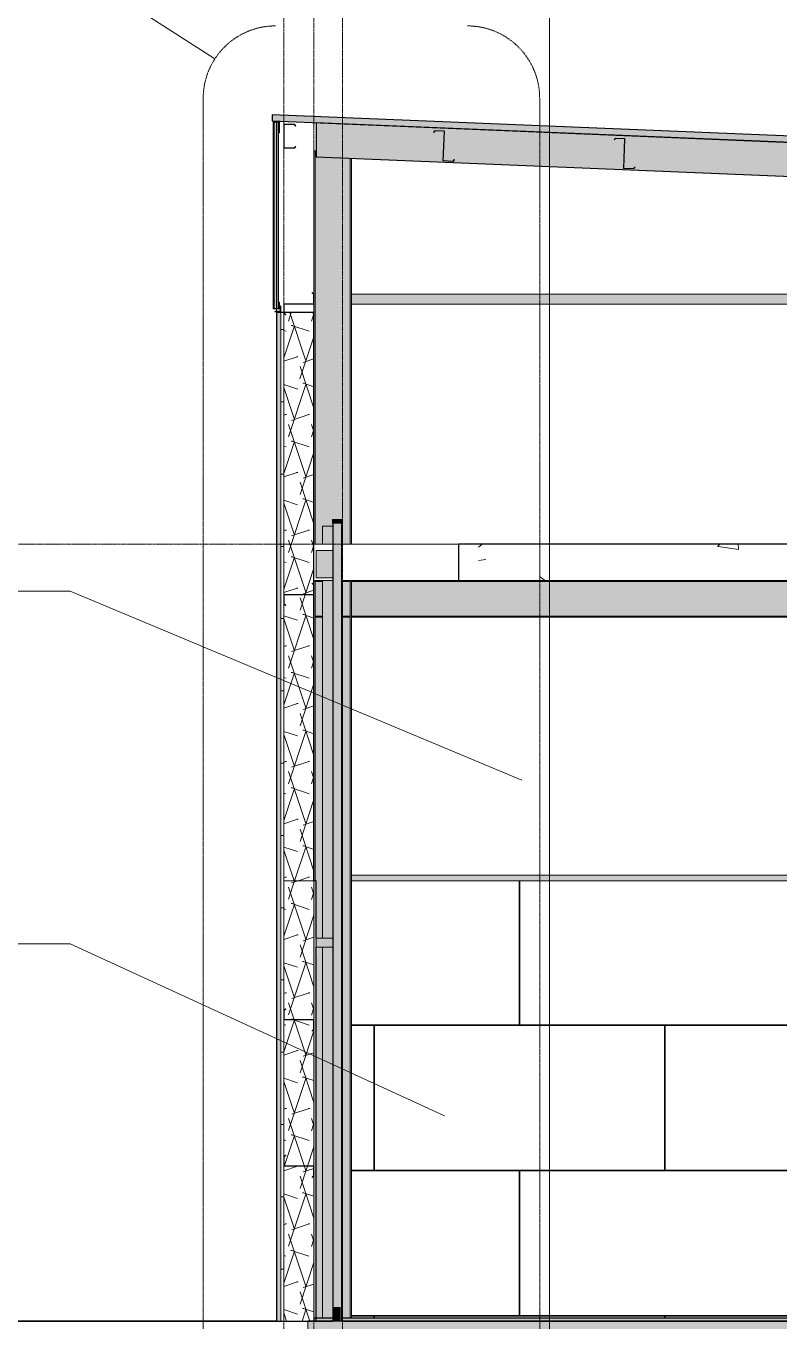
# Model space of a CAD drawing. Header units: inches. Extents: x -23445 to -32, y -314 to 853.
# Drawn here: x -12553.7 to -12303.6, y 0 to 430.1 of the extents above; entities that cross this region are included whole.
import ezdxf

# ---------------------------------------------------------------- set-up
doc = ezdxf.new("R2010")
doc.units = ezdxf.units.IN
doc.header["$MEASUREMENT"] = 0
doc.linetypes.add('Dash Dot 3_16_', pattern=[0.3125, 0.1875, -0.0625, 0, -0.0625])
doc.linetypes.add('Grid Line 1_2_', pattern=[0.875, 0.5, -0.125, 0.125, -0.125])
for name, color, linetype, lineweight in [('A-ANNO-IDEN', 131, 'Continuous', 9), ('A-ANNO-SYMB', 150, 'Continuous', 9), ('A-CLNG', 13, 'Continuous', 9), ('A-CLNG-PATT', 13, 'Continuous', 9), ('A-FLOR', 192, 'Continuous', 9), ('A-FLOR-LEVL', 51, 'Continuous', 9), ('A-FLOR-MCUT', 51, 'Continuous', 9), ('A-FLOR-PATT', 8, 'Continuous', 25), ('A-GLAZ-CWMG', 51, 'Continuous', 9), ('A-ROOF', 132, 'Continuous', 9), ('A-WALL', 113, 'Continuous', 9), ('A-WALL-PATT', 111, 'Continuous', 25), ('C-TOPO', 7, 'Continuous', 9), ('E-POWR-CNDT', 130, 'Continuous', 9), ('G-ANNO-SYMB', 111, 'Continuous', 9), ('Q-SPCQ', 91, 'Continuous', 9), ('S-BEAM', 12, 'Continuous', 9), ('S-COLS', 52, 'Continuous', 9), ('S-GRID', 1, 'Continuous', 9)]:
    doc.layers.add(name, color=color, linetype=linetype, lineweight=lineweight)
pattern_1 = [(50, (22063.86, 65.275), (55.0854, -4.81984), [5.76, -63.36]), (355, (22063.86, 65.275), (-10.65569, 57.76853), [4.608, -50.688]), (100.451, (22068.45, 64.874), (44.42947, 52.94866), [4.895, -53.848]), (46.184, (22063.86, 80.635), (81.96444, -12.71212), [8.64, -95.04]), (96.636, (22070.69, 79.576), (71.7815, 74.81238), [7.343, -80.772]), (351.184, (22063.86, 80.635), (71.78195, 74.81243), [6.912, -76.032]), (21, (22071.54, 76.795), (45.84207, -30.92146), [5.76, -63.36]), (326, (22071.54, 76.795), (18.68706, 55.69148), [4.608, -50.688]), (71.451, (22075.36, 74.22), (64.52891, 24.77011), [4.895, -53.848]), (37.5, (22063.858, 65.275), (0.933895, 25.566816), [2.534, -47.539, 2.534, -48.922, -50.88]), (37.5, (22063.858, 65.275), (0.933895, 25.566816), [-101.53, 2.534, -48.346]), (7.5, (22063.858, 65.275), (20.20404, 30.291303), [2.534, -26.803, 2.534, -46.387, -19.392]), (7.5, (22063.858, 65.275), (20.20404, 30.291303), [-78.259, 2.534, -16.858]), (327.5, (22046.732, 65.275), (40.997785, -1.732403), [2.534, -16.666, 2.534, -57.37, -79.488]), (327.5, (22046.732, 65.275), (40.997785, -1.732403), [-79.104, 2.534, -76.954]), (317.5, (22039.052, 65.275), (44.788883, 7.68784), [2.534, -22.426, 2.534, -37.248, -56.448]), (317.5, (22039.052, 65.275), (44.788883, 7.68784), [-64.742, 2.534, -53.914])]
pattern_2 = [(45, (22063.858, 65.275), (-19.007, 19.007), []), (45, (22063.858, 94.075), (-19.007, 19.007), [])]
pattern_3 = [(161.57, (22064.818, 66.235), (-7.6802237, -0.0009796), [0, -54.643, 6.067, 0]), (18.43, (22062.898, 66.235), (-7.6802237, 0.0009796), [0, -54.643, 6.067, 0]), (108.43, (22064.818, 66.235), (3.8382953, -19.20136532), [18.211, -42.499]), (71.57, (22062.898, 66.235), (3.8382953, 19.20136532), [18.211, -42.499])]
pattern_4 = [(0, (22063.858, 65.275), (0, 24), []), (90, (22063.858, 65.275), (-24, 1e-15), [])]

# ---------------------------------------------------------------- blocks, each defined once
blk = doc.blocks.new('Struct_Xcel_Sports Complex_rvt-3-Building Section - North_South looking East _ Lounge')
at = {"layer": 'A-FLOR-PATT', "lineweight": 9}
h = blk.add_hatch(dxfattribs=at)
h.set_pattern_fill('FP_37', style=0, pattern_type=2)
h.set_pattern_definition(pattern_1)
h.paths.add_polyline_path([(22790.8, -6), (22790.8, 0), (21132.3, 0), (21132.3, -6), (22724.07, -6)], flags=0)
at = {"layer": 'A-FLOR', "color": 250, "lineweight": 25}
for p, q in [((21140.55, 0), (21132.3, 0)), ((22790.8, 0), (21143.55, 0))]:
    blk.add_line(p, q, dxfattribs=at)
at = {"layer": 'A-FLOR-MCUT', "color": 7}
blk.add_line((21132.3, 0), (21132.3, -6), dxfattribs=at)
blk = doc.blocks.new('Girt_C - 8_D-1405488-Building Section - North_South looking East _ Lounge')
at = {"layer": 'S-BEAM', "lineweight": 15}
for p, q in [((21124.3, 397.3), (21124.3, 389.67)), ((21124.41, 389.67), (21124.41, 397.3)), ((21127.8, 397.49), (21124.49, 397.49)), ((21124.49, 397.38), (21127.75, 397.38)), ((21127.75, 397.38), (21128.2, 396.84)), ((21128.28, 396.91), (21127.8, 397.49)), ((21128.2, 396.84), (21128.28, 396.91)), ((21127.75, 389.6), (21124.49, 389.6)), ((21124.49, 389.49), (21127.8, 389.49)), ((21128.2, 390.13), (21127.75, 389.6)), ((21127.8, 389.49), (21128.29, 390.06)), ((21128.29, 390.06), (21128.2, 390.13))]:
    blk.add_line(p, q, dxfattribs=at)
for centre, radius, start, end in [((21124.49, 397.3), 0.188, 90, 180), ((21124.49, 397.3), 0.0782, 92.1227, 180), ((21124.49, 389.67), 0.188, 180, 270), ((21124.49, 389.67), 0.0782, 180, 266.9576)]:
    blk.add_arc(centre, radius, start, end, dxfattribs=at)
blk = doc.blocks.new('Rectangular Mullion - Profile_Polycarbonate_Upper and left-1149837-Building Section - North_South looking East _ Lounge')
at = {"layer": 'A-GLAZ-CWMG'}
blk.add_hatch(color=256, dxfattribs=at).paths.add_polyline_path([(21122.85, 394.61), (21122.85, 398.24), (21120.72, 398.24), (21120.78, 398.17), (21122.79, 398.17), (21122.79, 394.68)], flags=0)
at = {"layer": 'A-GLAZ-CWMG', "lineweight": 13}
for p, q in [((21122.85, 398.24), (21120.72, 398.24)), ((21120.72, 398.24), (21120.72, 395.4)), ((21120.78, 395.46), (21120.78, 398.17)), ((21120.78, 398.17), (21122.79, 398.17)), ((21122.79, 398.17), (21122.79, 394.68)), ((21122.85, 394.61), (21122.85, 398.24)), ((21120.72, 395.4), (21120.85, 395.4)), ((21120.85, 395.46), (21120.78, 395.46)), ((21120.85, 395.4), (21120.85, 395.46)), ((21122.56, 394.86), (21122.49, 394.86)), ((21122.49, 394.86), (21122.49, 394.61)), ((21122.49, 394.61), (21122.85, 394.61)), ((21122.56, 394.68), (21122.56, 394.86)), ((21122.79, 394.68), (21122.56, 394.68))]:
    blk.add_line(p, q, dxfattribs=at)
blk = doc.blocks.new('Rectangular Mullion - Profile_Polycarbonate_Lower-1149838-Building Section - North_South looking East _ Lounge')
at = {"layer": 'A-GLAZ-CWMG'}
blk.add_hatch(color=256, dxfattribs=at).paths.add_polyline_path([(21122.85, 336.19), (21122.79, 336.25), (21120.78, 336.25), (21120.72, 336.19)], flags=0)
at = {"layer": 'A-GLAZ-CWMG', "lineweight": 13}
for p, q in [((21120.85, 337.64), (21120.72, 337.64)), ((21120.72, 337.64), (21120.72, 336.19)), ((21120.72, 336.19), (21122.85, 336.19)), ((21120.78, 336.25), (21120.78, 337.58)), ((21120.78, 337.58), (21120.85, 337.58)), ((21122.79, 336.25), (21120.78, 336.25)), ((21120.85, 337.58), (21120.85, 337.64)), ((21122.85, 338.43), (21122.49, 338.43)), ((21122.49, 338.43), (21122.49, 338.18)), ((21122.49, 338.18), (21122.56, 338.18)), ((21122.56, 338.18), (21122.56, 338.37)), ((21122.56, 338.37), (21122.79, 338.37)), ((21122.79, 338.37), (21122.79, 336.25)), ((21122.85, 336.19), (21122.85, 338.43))]:
    blk.add_line(p, q, dxfattribs=at)
blk = doc.blocks.new('Rectangular Mullion - Profile_Polycarbonate_right-1189993-Building Section - North_South looking East _ Lounge')
at = {"layer": 'A-GLAZ-CWMG'}
for points in [[(21121.8, 336.25), (21121.8, 398.17), (21120.92, 398.17), (21120.92, 336.25)], [(21120.85, 336.25), (21120.78, 395.46), (21120.72, 395.4), (21120.78, 336.25)], [(21120.85, 336.25), (21120.92, 336.25), (21120.85, 338.19)]]:
    blk.add_hatch(color=256, dxfattribs=at).paths.add_polyline_path(points, flags=0)
for p, q in [((21120.85, 336.25), (21120.85, 398.17)), ((21120.72, 337.64), (21120.72, 395.4))]:
    blk.add_line(p, q, dxfattribs=at)
blk = doc.blocks.new('Girt_Z - 10_D-1351983-Building Section - North_South looking East _ Lounge')
at = {"layer": 'S-BEAM'}
h = blk.add_hatch(dxfattribs=at)
h.set_pattern_fill('FP_35', color=256, style=0, pattern_type=2)
h.set_pattern_definition(pattern_2)
h.paths.add_polyline_path([(21180.48, 385.14), (21180.98, 385.69), (21180.9, 385.77), (21180.43, 385.25), (21177.29, 385.38), (21177.11, 385.28)], flags=0)
h.paths.add_polyline_path([(21177.11, 385.28), (21177.22, 385.46), (21177.62, 395.08), (21177.51, 395.08), (21177.26, 389)], flags=0)
h.paths.add_polyline_path([(21174.08, 394.77), (21174.56, 395.28), (21177.44, 395.16), (21177.44, 395.27), (21174.51, 395.39), (21174, 394.84)], flags=0)
at = {"layer": 'S-BEAM', "lineweight": 15}
for p, q in [((21174.51, 395.39), (21174, 394.84)), ((21174, 394.84), (21174.08, 394.77)), ((21174.08, 394.77), (21174.56, 395.28)), ((21177.44, 395.27), (21174.51, 395.39)), ((21174.56, 395.28), (21177.44, 395.16)), ((21177.51, 395.08), (21177.11, 385.28)), ((21177.22, 385.46), (21177.62, 395.08)), ((21177.11, 385.28), (21180.48, 385.14)), ((21180.43, 385.25), (21177.29, 385.38)), ((21180.9, 385.77), (21180.43, 385.25)), ((21180.48, 385.14), (21180.98, 385.69)), ((21180.98, 385.69), (21180.9, 385.77))]:
    blk.add_line(p, q, dxfattribs=at)
for centre, radius, start, end in [((21177.44, 395.09), 0.187, 357.6141, 87.6141), ((21177.44, 395.09), 0.0782, 357.6141, 85.4913), ((21177.3, 385.46), 0.0782, 177.6141, 264.5717)]:
    blk.add_arc(centre, radius, start, end, dxfattribs=at)
blk = doc.blocks.new('Girt_Z - 10_D-V87-Building Section - North_South looking East _ Lounge')
at = {"layer": 'S-BEAM', "lineweight": 15}
for p, q in [((21234.46, 392.9), (21233.95, 392.34)), ((21233.95, 392.34), (21234.03, 392.27)), ((21234.03, 392.27), (21234.5, 392.79)), ((21237.39, 392.77), (21234.46, 392.9)), ((21234.5, 392.79), (21237.39, 392.67)), ((21237.46, 392.58), (21237.05, 382.78)), ((21237.17, 382.96), (21237.57, 392.58)), ((21240.38, 382.75), (21237.24, 382.88)), ((21240.85, 383.27), (21240.38, 382.75)), ((21240.43, 382.64), (21240.93, 383.19)), ((21240.93, 383.19), (21240.85, 383.27)), ((21237.05, 382.78), (21240.43, 382.64))]:
    blk.add_line(p, q, dxfattribs=at)
for centre, radius, start, end in [((21237.38, 392.59), 0.187, 357.6141, 87.6141), ((21237.38, 392.59), 0.0782, 357.6141, 85.4913), ((21237.25, 382.96), 0.0782, 177.6141, 264.5717)]:
    blk.add_arc(centre, radius, start, end, dxfattribs=at)
blk = doc.blocks.new('W-Wide Flange - W12X26-1401506-Building Section - North_South looking East _ Lounge')
at = {"layer": 'S-BEAM'}
h = blk.add_hatch(color=256, dxfattribs=at)
h.paths.add_polyline_path([(21146.8, 245.62), (21381.05, 245.62), (21381.05, 246), (21146.8, 246)], flags=0)
h.paths.add_polyline_path([(21135.99, 245.62), (21137.17, 245.62), (21137.17, 246), (21134.74, 246), (21134.74, 245.62)], flags=0)
h.paths.add_polyline_path([(21143.79, 245.62), (21146.37, 245.62), (21146.37, 246), (21143.79, 246)], flags=0)
for points in [[(21146.8, 244.94), (21381.05, 244.94), (21381.05, 245.62), (21146.8, 245.59), (21146.8, 245.1)], [(21146.8, 234.84), (21381.05, 234.84), (21381.05, 244.94), (21146.8, 244.94), (21146.8, 242.52)], [(21155.36, 234.16), (21381.05, 234.18), (21381.05, 234.84), (21146.8, 234.83), (21146.8, 234.16)]]:
    blk.add_hatch(color=256, dxfattribs=at).paths.add_polyline_path(points, flags=0)
h = blk.add_hatch(color=256, dxfattribs=at)
h.paths.add_polyline_path([(21381.05, 233.78), (21381.05, 234.16), (21146.8, 234.16), (21146.8, 233.78), (21378.07, 233.78)], flags=0)
h.paths.add_polyline_path([(21135.99, 233.78), (21137.17, 233.78), (21137.17, 234.16), (21134.74, 234.16), (21134.74, 233.78)], flags=0)
h.paths.add_polyline_path([(21143.79, 233.78), (21146.37, 233.78), (21146.37, 234.16), (21143.79, 234.16)], flags=0)
for p, q in [((21134.74, 245.62), (21137.17, 245.62)), ((21143.78, 245.62), (21146.37, 245.62)), ((21146.8, 245.62), (21381.05, 245.62)), ((21134.74, 234.16), (21137.17, 234.16)), ((21134.74, 233.78), (21137.17, 233.78)), ((21143.78, 234.16), (21146.37, 234.16)), ((21143.78, 233.78), (21146.37, 233.78)), ((21146.8, 234.16), (21381.05, 234.16)), ((21146.8, 233.78), (21381.05, 233.78))]:
    blk.add_line(p, q, dxfattribs=at)
blk = doc.blocks.new('L-Angle - L2X2X3_16-1162514-Building Section - North_South looking East _ Lounge')
at = {"layer": 'S-BEAM', "lineweight": 15}
for p, q in [((21123.12, 336.99), (21123.12, 335.56)), ((21123.3, 335.18), (21123.3, 337.18)), ((21121.3, 335.18), (21123.3, 335.18)), ((21122.93, 335.37), (21121.49, 335.37))]:
    blk.add_line(p, q, dxfattribs=at)
for centre, start, end in [((21122.93, 335.56), 270, 0), ((21123.3, 336.99), 90, 180), ((21121.49, 335.18), 90, 180)]:
    blk.add_arc(centre, 0.188, start, end, dxfattribs=at)
blk = doc.blocks.new('Girt_Z - 10_D-1223956-Building Section - North_South looking East _ Lounge')
at = {"layer": 'S-BEAM', "lineweight": 15}
for p, q in [((21124.3, 241.11), (21124.3, 238.17)), ((21124.41, 238.22), (21124.41, 241.11)), ((21134.12, 241.3), (21124.49, 241.3)), ((21124.49, 241.19), (21134.3, 241.19)), ((21133.73, 245.04), (21133.66, 244.96)), ((21133.66, 244.96), (21134.19, 244.51)), ((21134.3, 244.56), (21133.73, 245.04)), ((21134.19, 244.51), (21134.19, 241.37)), ((21134.3, 241.19), (21134.3, 244.56)), ((21124.3, 238.17), (21124.88, 237.69)), ((21124.95, 237.77), (21124.41, 238.22)), ((21124.88, 237.69), (21124.95, 237.77))]:
    blk.add_line(p, q, dxfattribs=at)
for centre, radius, start, end in [((21124.49, 241.11), 0.188, 90, 180), ((21124.49, 241.11), 0.0782, 90, 177.8773), ((21134.12, 241.38), 0.0782, 270, 356.9576)]:
    blk.add_arc(centre, radius, start, end, dxfattribs=at)
blk = doc.blocks.new('Girt_Z - 10_D-V104-Building Section - North_South looking East _ Lounge')
at = {"layer": 'S-BEAM'}
h = blk.add_hatch(dxfattribs=at)
h.set_pattern_fill('FP_35', color=256, style=0, pattern_type=2)
h.set_pattern_definition(pattern_2)
h.paths.add_polyline_path([(21124.88, 334.19), (21124.95, 334.27), (21124.41, 334.72), (21124.41, 337.61), (21124.3, 337.61), (21124.3, 334.67)], flags=0)
h.paths.add_polyline_path([(21134.3, 337.69), (21134.3, 341.06), (21133.73, 341.54), (21133.66, 341.46), (21134.19, 341.01), (21134.19, 337.87)], flags=0)
h.paths.add_polyline_path([(21134.3, 337.69), (21134.12, 337.8), (21124.49, 337.8), (21124.49, 337.69), (21126.3, 337.69)], flags=0)
at = {"layer": 'S-BEAM', "lineweight": 15}
for p, q in [((21133.73, 341.54), (21133.66, 341.46)), ((21133.66, 341.46), (21134.19, 341.01)), ((21134.3, 341.06), (21133.73, 341.54)), ((21134.19, 341.01), (21134.19, 337.87)), ((21134.3, 337.69), (21134.3, 341.06)), ((21124.3, 337.61), (21124.3, 334.67)), ((21124.41, 334.72), (21124.41, 337.61)), ((21134.12, 337.8), (21124.49, 337.8)), ((21124.49, 337.69), (21134.3, 337.69)), ((21124.3, 334.67), (21124.88, 334.19)), ((21124.95, 334.27), (21124.41, 334.72)), ((21124.88, 334.19), (21124.95, 334.27))]:
    blk.add_line(p, q, dxfattribs=at)
for centre, radius, start, end in [((21124.49, 337.61), 0.188, 90, 180), ((21124.49, 337.61), 0.0782, 90, 177.8773), ((21134.12, 337.88), 0.0782, 270, 356.9576)]:
    blk.add_arc(centre, radius, start, end, dxfattribs=at)
blk = doc.blocks.new('Girt_Z - 10_D-1223970-Building Section - North_South looking East _ Lounge')
at = {"layer": 'S-BEAM'}
h = blk.add_hatch(color=256, dxfattribs=at)
h.paths.add_polyline_path([(22347.55, 144.69), (22347.55, 148.06), (22113.8, 148.06), (22113.8, 146.25), (22233.68, 146.25), (22233.68, 144.69), (22336.73, 144.69)], flags=0)
h.paths.add_polyline_path([(21155.36, 146.25), (21381.05, 146.25), (21381.05, 148.06), (21146.8, 148.06), (21146.8, 146.25)], flags=0)
h.paths.add_polyline_path([(21389.05, 146.25), (21621.3, 146.25), (21621.3, 148.06), (21389.05, 148.06)], flags=0)
h.paths.add_polyline_path([(21631.3, 146.25), (21863.55, 146.25), (21863.55, 148.06), (21631.3, 148.06)], flags=0)
h.paths.add_polyline_path([(22103.8, 146.25), (22103.8, 148.06), (21871.55, 148.06), (21871.55, 146.25), (21949.4, 146.25)], flags=0)
blk.add_line((21146.8, 148.06), (21381.05, 148.06), dxfattribs=at)
blk = doc.blocks.new('Girt_Z - 10_D-1223979-Building Section - North_South looking East _ Lounge')
at = {"layer": 'S-BEAM'}
h = blk.add_hatch(color=256, dxfattribs=at)
h.paths.add_polyline_path([(21484.59, 337.69), (22108.8, 337.69), (22108.8, 341.06), (21389.05, 341.06), (21389.05, 337.69), (21407.12, 337.69)], flags=0)
h.paths.add_polyline_path([(21174.72, 337.69), (21381.05, 337.69), (21381.05, 341.06), (21146.8, 341.06), (21146.8, 337.69)], flags=0)
for p, q in [((21146.8, 341.06), (21381.05, 341.06)), ((21146.8, 337.69), (21381.05, 337.69))]:
    blk.add_line(p, q, dxfattribs=at)
blk = doc.blocks.new('Girt_Z - 10_D-1263115-Building Section - North_South looking East _ Lounge')
at = {"layer": 'S-BEAM'}
h = blk.add_hatch(color=256, dxfattribs=at)
h.paths.add_polyline_path([(21133.73, 96.32), (21134.3, 96.8), (21134.3, 100.18), (21134.19, 100), (21134.19, 96.86), (21133.66, 96.41)], flags=0)
h.paths.add_polyline_path([(21134.12, 100.07), (21134.3, 100.18), (21124.49, 100.18), (21124.49, 100.07)], flags=0)
h.paths.add_polyline_path([(21124.41, 100.25), (21124.41, 103.14), (21124.95, 103.59), (21124.88, 103.68), (21124.3, 103.2), (21124.3, 100.26)], flags=0)
at = {"layer": 'S-BEAM', "lineweight": 15}
for p, q in [((21124.88, 103.68), (21124.3, 103.2)), ((21124.41, 103.14), (21124.95, 103.59)), ((21124.95, 103.59), (21124.88, 103.68)), ((21124.3, 103.2), (21124.3, 100.26)), ((21124.41, 100.25), (21124.41, 103.14)), ((21134.3, 100.18), (21124.49, 100.18)), ((21124.49, 100.07), (21134.12, 100.07)), ((21134.19, 100), (21134.19, 96.86)), ((21134.3, 96.8), (21134.3, 100.18)), ((21134.19, 96.86), (21133.66, 96.41)), ((21133.66, 96.41), (21133.73, 96.32)), ((21133.73, 96.32), (21134.3, 96.8))]:
    blk.add_line(p, q, dxfattribs=at)
for centre, radius, start, end in [((21124.49, 100.26), 0.188, 180, 270), ((21124.49, 100.26), 0.0782, 182.1227, 270), ((21134.12, 99.99), 0.0782, 3.0424, 90)]:
    blk.add_arc(centre, radius, start, end, dxfattribs=at)
blk = doc.blocks.new('Girt_Z - 10_D-1354024-Building Section - North_South looking East _ Lounge')
at = {"layer": 'S-BEAM'}
h = blk.add_hatch(color=256, dxfattribs=at)
h.paths.add_polyline_path([(21133.73, 47.7), (21134.3, 48.18), (21134.3, 51.55), (21134.19, 51.37), (21134.19, 48.23), (21133.66, 47.78)], flags=0)
h.paths.add_polyline_path([(21124.49, 51.45), (21134.12, 51.45), (21134.3, 51.55), (21124.49, 51.55)], flags=0)
h.paths.add_polyline_path([(21124.41, 51.63), (21124.41, 54.52), (21124.95, 54.97), (21124.88, 55.05), (21124.3, 54.57), (21124.3, 51.63)], flags=0)
at = {"layer": 'S-BEAM', "lineweight": 15}
for p, q in [((21124.88, 55.05), (21124.3, 54.57)), ((21124.3, 54.57), (21124.3, 51.63)), ((21124.41, 54.52), (21124.95, 54.97)), ((21124.41, 51.63), (21124.41, 54.52)), ((21124.95, 54.97), (21124.88, 55.05)), ((21134.3, 51.55), (21124.49, 51.55)), ((21124.49, 51.45), (21134.12, 51.45)), ((21134.19, 48.23), (21133.66, 47.78)), ((21133.66, 47.78), (21133.73, 47.7)), ((21133.73, 47.7), (21134.3, 48.18)), ((21134.19, 51.37), (21134.19, 48.23)), ((21134.3, 48.18), (21134.3, 51.55))]:
    blk.add_line(p, q, dxfattribs=at)
for centre, radius, start, end in [((21124.49, 51.63), 0.188, 180, 270), ((21124.49, 51.63), 0.0782, 182.1227, 270), ((21134.12, 51.37), 0.0782, 3.0424, 90)]:
    blk.add_arc(centre, radius, start, end, dxfattribs=at)
blk = doc.blocks.new('lad500 - Standard-1365116-Building Section - North_South looking East _ Lounge')
at = {"layer": 'Q-SPCQ'}
for points in [[(21140.43, 265), (21143.68, 265), (21143.68, 266.19), (21140.43, 266.19)], [(21140.68, 0), (21140.68, 265), (21140.55, 265), (21140.55, 0)], [(21143.55, 0), (21143.55, 265), (21143.43, 265), (21143.43, 0)], [(21135.99, 246.87), (21140.55, 246.87), (21140.55, 255.87), (21135.05, 255.87), (21135.05, 246.87)], [(21135.05, 124.19), (21140.55, 124.19), (21140.55, 127.19), (21135.05, 127.19)], [(21143.05, 0.31), (21143.05, 4.5), (21141.05, 4.5), (21141.05, 0.31)], [(21141.05, 0.2), (21143.05, 0.28), (21143.05, 0.31), (21141.05, 0.25), (21141.05, 0.22)], [(21143.05, 0), (21143.05, 0.19), (21141.05, 0.19), (21141.05, 0)]]:
    blk.add_hatch(color=256, dxfattribs=at).paths.add_polyline_path(points, flags=0)
h = blk.add_hatch(color=256, dxfattribs=at)
h.paths.add_polyline_path([(21141.05, 0), (21141.05, 0.19), (21143.05, 0.19), (21143.05, 0), (21143.43, 0), (21143.43, 265), (21140.68, 265), (21140.68, 0)], flags=0)
h.paths.add_polyline_path([(21141.05, 0.2), (21141.05, 4.5), (21143.05, 4.5), (21143.05, 0.2)], flags=0)
for p, q in [((21140.43, 266.19), (21143.68, 266.19)), ((21140.43, 265), (21140.43, 266.19)), ((21143.68, 265), (21140.43, 265)), ((21140.55, 255.87), (21140.55, 265)), ((21140.68, 0), (21140.68, 265)), ((21143.43, 0), (21143.43, 265)), ((21143.55, 265), (21143.55, 0)), ((21143.68, 266.19), (21143.68, 265)), ((21135.05, 255.87), (21140.55, 255.87)), ((21135.05, 255.87), (21135.05, 246.87)), ((21140.55, 255.87), (21140.55, 246.87)), ((21140.55, 246.87), (21135.05, 246.87)), ((21140.55, 127.19), (21140.55, 246.87)), ((21135.05, 127.19), (21140.55, 127.19)), ((21135.05, 127.19), (21135.05, 124.19)), ((21140.55, 127.19), (21140.55, 124.19)), ((21140.55, 124.19), (21135.05, 124.19)), ((21140.55, 0), (21140.55, 124.19)), ((21141.05, 0.31), (21141.05, 4.5)), ((21143.05, 4.5), (21141.05, 4.5)), ((21143.05, 4.5), (21143.05, 0.31)), ((21141.05, 0.19), (21141.05, 0.31)), ((21141.05, 0), (21141.05, 0.19)), ((21143.05, 0.19), (21141.05, 0.19)), ((21143.05, 0.31), (21143.05, 0.19)), ((21143.05, 0.19), (21143.05, 0)), ((21140.68, 0), (21140.55, 0)), ((21141.05, 0), (21140.68, 0)), ((21143.05, 0), (21141.05, 0)), ((21143.43, 0), (21143.05, 0)), ((21143.55, 0), (21143.43, 0))]:
    blk.add_line(p, q, dxfattribs=at)

msp = doc.modelspace()

# ---------------------------------------------------------------- hatches: boundary and pattern name
at = {"layer": 'A-CLNG-PATT'}
h = msp.add_hatch(dxfattribs=at)
h.set_pattern_fill('FP_34', color=256, style=0, pattern_type=2)
h.set_pattern_definition(pattern_3)
h.paths.add_polyline_path([(-11221.68, 335.22), (-11221.68, 346.48), (-12457.31, 397.96), (-12457.31, 386.7), (-11255.63, 336.63)], flags=0)
at = {"layer": 'A-FLOR'}
h = msp.add_hatch(color=256, dxfattribs=at)
h.paths.add_polyline_path([(-11326.31, 0), (-11326.31, 1), (-12448.81, 1), (-12448.81, 0), (-11333.09, 0)], flags=0)
h.paths.add_polyline_path([(-12456.37, 0), (-12451.81, 0), (-12451.81, 1), (-12458.06, 1), (-12458.06, 0)], flags=0)
at = {"layer": 'A-FLOR-PATT', "lineweight": 9}
h = msp.add_hatch(dxfattribs=at)
h.set_pattern_fill('FP_37', color=256, style=0, pattern_type=2)
h.set_pattern_definition(pattern_1)
h.paths.add_polyline_path([(-12410.06, 246), (-12208.18, 246), (-12208.18, 258), (-12410.06, 258)], flags=0)
at = {"layer": 'A-ROOF'}
msp.add_hatch(color=256, dxfattribs=at).paths.add_polyline_path([(-11156.56, 343.84), (-11156.56, 345.84), (-12471.91, 400.65), (-12471.91, 398.65), (-11178.16, 344.74)], flags=0)
at = {"layer": 'A-WALL'}
for points in [[(-12469.06, 146.25), (-12469.06, 335), (-12470.56, 335), (-12470.56, 146.25)], [(-12469.06, 0), (-12469.06, 146.25), (-12470.56, 146.25), (-12470.56, 0)]]:
    msp.add_hatch(color=256, dxfattribs=at).paths.add_polyline_path(points, flags=0)
at = {"layer": 'A-WALL', "lineweight": 5}
msp.add_hatch(color=256, dxfattribs=at).paths.add_polyline_path([(-12457.31, 0), (-12457.31, 146.25), (-12458.06, 146.25), (-12458.06, 0)], flags=0)
at = {"layer": 'A-WALL-PATT', "lineweight": 9, "transparency": 33554649}
msp.add_hatch(color=256, dxfattribs=at).paths.add_polyline_path([(-12469.87, 336.25), (-12469.87, 398.17), (-12471.44, 398.17), (-12471.44, 336.25)], flags=0)
at = {"layer": 'A-WALL-PATT', "lineweight": 9}
h = msp.add_hatch(dxfattribs=at)
h.set_pattern_fill('FP_39', color=256, style=0, pattern_type=2)
h.set_pattern_definition(pattern_4)
h.paths.add_polyline_path([(-12468.06, 146.25), (-12468.06, 335), (-12469.06, 335), (-12469.06, 146.25)], flags=0)
h = msp.add_hatch(dxfattribs=at)
h.set_pattern_fill('FP_34', color=256, style=0, pattern_type=2)
h.set_pattern_definition(pattern_3)
h.paths.add_polyline_path([(-12458.06, 146.25), (-12458.06, 335), (-12468.06, 335), (-12468.06, 146.25)], flags=0)
h = msp.add_hatch(dxfattribs=at)
h.set_pattern_fill('FP_39', color=256, style=0, pattern_type=2)
h.set_pattern_definition(pattern_4)
h.paths.add_polyline_path([(-12468.06, 0), (-12468.06, 146.25), (-12469.06, 146.25), (-12469.06, 0)], flags=0)
h = msp.add_hatch(dxfattribs=at)
h.set_pattern_fill('FP_34', color=256, style=0, pattern_type=2)
h.set_pattern_definition(pattern_3)
h.paths.add_polyline_path([(-12458.06, 0), (-12458.06, 146.25), (-12468.06, 146.25), (-12468.06, 0)], flags=0)
h = msp.add_hatch(dxfattribs=at)
h.set_pattern_fill('FP_40', color=256, style=0, pattern_type=2)
h.set_pattern_definition([(90, (22012.18, -722), (-193, -193), [48, -145]), (180, (22012.18, -722), (-2e-14, -193), [96.25, -96.75]), (270, (21915.93, -674), (-193, -193), [48, -145]), (180, (22012.18, -674), (-2e-14, -193), [96.25, -96.75]), (270, (21915.68, -674), (-193, -193), [48, -145]), (180, (21915.68, -674), (-2e-14, -193), [96.25, -96.75]), (90, (21819.43, -722), (-193, -193), [48, -145]), (180, (21915.68, -722), (-2e-14, -193), [96.25, -96.75]), (90, (21964.18, -673.75), (-193, -193), [48, -145]), (180, (22012.43, -673.75), (-2e-14, -193), [48.25, -144.75]), (180, (22012.43, -625.75), (-2e-14, -193), [48.25, -144.75]), (90, (21867.68, -673.75), (-193, -193), [48, -145]), (180, (21963.93, -673.75), (-2e-14, -193), [96.25, -96.75]), (270, (21963.93, -625.75), (-193, -193), [48, -145]), (180, (21963.93, -625.75), (-2e-14, -193), [96.25, -96.75]), (180, (21867.43, -673.75), (-2e-14, -193), [48, -145]), (270, (21867.43, -625.75), (-193, -193), [48, -145]), (180, (21867.43, -625.75), (-2e-14, -193), [48, -145]), (90, (22012.18, -625.5), (-193, -193), [48, -145]), (180, (22012.18, -625.5), (-2e-14, -193), [96.25, -96.75]), (270, (21915.93, -577.5), (-193, -193), [48, -145]), (180, (22012.18, -577.5), (-2e-14, -193), [96.25, -96.75]), (270, (21915.68, -577.5), (-193, -193), [48, -145]), (180, (21915.68, -577.5), (-2e-14, -193), [96.25, -96.75]), (270, (21819.43, -577.5), (-193, -193), [48, -145]), (180, (21915.68, -625.5), (-2e-14, -193), [96.25, -96.75]), (90, (21964.18, -577.25), (-193, -193), [48, -145]), (180, (22012.43, -577.25), (-2e-14, -193), [48.25, -144.75]), (180, (22012.43, -529.25), (-2e-14, -193), [48.25, -144.75]), (90, (21867.68, -577.25), (-193, -193), [48, -145]), (180, (21963.93, -577.25), (-2e-14, -193), [96.25, -96.75]), (270, (21963.93, -529.25), (-193, -193), [48, -145]), (180, (21963.93, -529.25), (-2e-14, -193), [96.25, -96.75]), (180, (21867.43, -577.25), (-2e-14, -193), [48, -145]), (270, (21867.43, -529.25), (-193, -193), [48, -145]), (180, (21867.43, -529.25), (-2e-14, -193), [48, -145])])
h.paths.add_polyline_path([(-12445.56, 1), (-12211.31, 1), (-12211.31, 146.25), (-12445.56, 146.25), (-12445.56, 8.16)], flags=0)
h.paths.add_polyline_path([(-11971.06, 1), (-11971.06, 146.25), (-12203.31, 146.25), (-12203.31, 1), (-12107.77, 1)], flags=0)
h.paths.add_polyline_path([(-11358.68, 1), (-11358.68, 146.25), (-11478.56, 146.25), (-11478.56, 1), (-11410.56, 1)], flags=0)
h.paths.add_polyline_path([(-11961.06, 1), (-11728.81, 1), (-11728.81, 146.25), (-11961.06, 146.25), (-11961.06, 76.51)], flags=0)
h.paths.add_polyline_path([(-11720.81, 1), (-11488.56, 1), (-11488.56, 146.25), (-11720.81, 146.25), (-11720.81, 76.51)], flags=0)
at = {"layer": 'E-POWR-CNDT', "lineweight": 5}
h = msp.add_hatch(color=256, dxfattribs=at)
h.paths.add_polyline_path([(-12451.88, 1), (-12451.88, 124.19), (-12455.19, 124.19), (-12455.19, 1), (-12452.74, 1)], flags=0)
h.paths.add_polyline_path([(-12454.75, 127.19), (-12451.88, 127.19), (-12451.94, 246), (-12455.19, 246), (-12455.14, 127.19), (-12454.92, 127.19)], flags=0)
h.paths.add_polyline_path([(-12451.88, 258), (-12451.88, 264), (-12455.19, 264), (-12455.19, 258), (-12451.9, 258)], flags=0)
h = msp.add_hatch(color=256, dxfattribs=at)
h.paths.add_polyline_path([(-12451.88, 1), (-12451.81, 1), (-12451.88, 1)], flags=0)
h.paths.add_polyline_path([(-12448.81, 1), (-12448.57, 1), (-12448.58, 246), (-12448.81, 246), (-12448.81, 8.16)], flags=0)
h.paths.add_polyline_path([(-12451.88, 127.19), (-12451.81, 127.19), (-12451.88, 135.1)], flags=0)
h.paths.add_polyline_path([(-12451.88, 258), (-12451.81, 258), (-12451.88, 262.05)], flags=0)
h.paths.add_polyline_path([(-12448.81, 258), (-12448.57, 258), (-12448.57, 264), (-12448.81, 264), (-12448.81, 262.05)], flags=0)
at = {"layer": 'S-COLS', "lineweight": 5}
h = msp.add_hatch(color=256, dxfattribs=at)
h.paths.add_polyline_path([(-12458.06, 146.25), (-12457.62, 146.25), (-12457.62, 246), (-12458.06, 246), (-12458.06, 154.63)], flags=0)
h.paths.add_polyline_path([(-12457.62, 258), (-12457.62, 388.62), (-12458.06, 388.62), (-12458.06, 258)], flags=0)
h = msp.add_hatch(color=256, dxfattribs=at)
h.paths.add_polyline_path([(-12457.11, 1), (-12456.93, 1), (-12457, 124.19), (-12457.31, 124.19), (-12457.28, 1), (-12457.11, 1)], flags=0)
h.paths.add_polyline_path([(-12457.28, 127.19), (-12456.93, 127.19), (-12456.96, 233.78), (-12457.62, 233.78), (-12457.55, 146.25), (-12457.31, 146.25), (-12457.31, 127.19)], flags=0)
h.paths.add_polyline_path([(-12457.58, 234.16), (-12456.93, 234.16), (-12456.97, 245.62), (-12457.62, 245.62), (-12457.61, 234.16)], flags=0)
h.paths.add_polyline_path([(-12457.11, 258), (-12456.93, 258), (-12456.93, 386.69), (-12457.31, 386.7), (-12457.31, 388.62), (-12457.62, 388.62), (-12457.56, 258), (-12457.22, 258)], flags=0)
h = msp.add_hatch(color=256, dxfattribs=at)
h.paths.add_polyline_path([(-12456.93, 1), (-12455.19, 1), (-12455.19, 124.19), (-12456.93, 124.19), (-12456.93, 37.45)], flags=0)
h.paths.add_polyline_path([(-12448.57, 1), (-12446.68, 1), (-12446.69, 233.78), (-12448.57, 233.78), (-12448.57, 8.16)], flags=0)
h.paths.add_polyline_path([(-12456.93, 127.19), (-12455.19, 127.19), (-12455.19, 233.78), (-12456.93, 233.78), (-12456.93, 154.63)], flags=0)
h.paths.add_polyline_path([(-12446.68, 234.16), (-12446.69, 245.62), (-12448.57, 245.62), (-12448.57, 234.16), (-12446.69, 234.16)], flags=0)
h.paths.add_polyline_path([(-12456.91, 234.16), (-12455.19, 234.16), (-12455.19, 245.62), (-12456.93, 245.62), (-12456.93, 234.16)], flags=0)
h.paths.add_polyline_path([(-12456.89, 258), (-12455.19, 258), (-12455.19, 264), (-12451.81, 264), (-12451.88, 265), (-12451.93, 265), (-12451.88, 266.19), (-12448.68, 266.19), (-12448.68, 265), (-12448.81, 265), (-12448.81, 264), (-12448.57, 264), (-12448.57, 258), (-12446.68, 258), (-12446.68, 386.26), (-12456.93, 386.69), (-12456.93, 258)], flags=0)
h = msp.add_hatch(color=256, dxfattribs=at)
h.paths.add_polyline_path([(-12446.51, 1), (-12445.99, 1), (-12446.07, 233.78), (-12446.68, 233.78), (-12446.68, 1), (-12446.52, 1)], flags=0)
h.paths.add_polyline_path([(-12446.08, 234.16), (-12445.99, 234.16), (-12446.07, 245.62), (-12446.68, 245.62), (-12446.63, 234.16), (-12446.17, 234.16)], flags=0)
h.paths.add_polyline_path([(-12446.51, 258), (-12445.99, 258), (-12446.04, 386.23), (-12446.68, 386.26), (-12446.61, 258)], flags=0)
h = msp.add_hatch(color=256, dxfattribs=at)
h.paths.add_polyline_path([(-12445.99, 1), (-12445.56, 1), (-12445.56, 246), (-12445.99, 246), (-12445.99, 8.16)], flags=0)
h.paths.add_polyline_path([(-12445.99, 258), (-12445.56, 258), (-12445.56, 386.21), (-12445.99, 386.23), (-12445.99, 262.05)], flags=0)

# ---------------------------------------------------------------- linework, layer by layer
at = {"layer": 'A-ANNO-IDEN', "color": 153}
for p, q in [((-12539.01, 242.45), (-12580.44, 242.45)), ((-12389.02, 179.59), (-12539.01, 242.45)), ((-12539.01, 125.31), (-12580.44, 125.31)), ((-12414.73, 68.17), (-12539.01, 125.31))]:
    msp.add_line(p, q, dxfattribs=at)
at = {"layer": 'A-ANNO-SYMB'}
msp.add_line((-12491.01, 419.14), (-12544.92, 453.89), dxfattribs=at)
at = {"layer": 'A-ANNO-SYMB', "linetype": 'Dash Dot 3_16_'}
for p, q in [((-12494.84, 406.13), (-12494.84, -49.23)), ((-12383.1, -49.23), (-12383.1, 406.13))]:
    msp.add_line(p, q, dxfattribs=at)
for centre, start, end in [((-12470.84, 406.13), 90, 180), ((-12407.1, 406.13), 0, 90)]:
    msp.add_arc(centre, 24, start, end, dxfattribs=at)
at = {"layer": 'A-CLNG', "lineweight": 25}
for p, q in [((-11221.68, 346.48), (-12457.31, 397.96)), ((-12457.31, 397.96), (-12457.31, 386.7)), ((-12457.31, 386.7), (-12210.56, 376.42))]:
    msp.add_line(p, q, dxfattribs=at)
at = {"layer": 'A-FLOR'}
for p, q in [((-12458.06, 258), (-12451.81, 258)), ((-12448.81, 258), (-12410.06, 258)), ((-12451.81, 246), (-12458.06, 246)), ((-12410.06, 246), (-12448.81, 246))]:
    msp.add_line(p, q, dxfattribs=at)
at = {"layer": 'A-FLOR', "lineweight": 25}
for p, q in [((-12208.18, 258), (-12410.06, 258)), ((-12410.06, 258), (-12410.06, 246)), ((-12410.06, 246), (-12210.56, 246)), ((-12451.81, 1), (-12458.06, 1)), ((-12458.06, 1), (-12458.06, 0)), ((-12457.31, 0), (-12451.81, 0)), ((-11326.31, 1), (-12448.81, 1)), ((-12448.81, 0), (-11326.31, 0))]:
    msp.add_line(p, q, dxfattribs=at)
at = {"layer": 'A-FLOR-LEVL', "linetype": 'Grid Line 1_2_'}
for p, q in [((-13230.76, 258), (-9926.83, 258)), ((-13230.76, 0), (-9926.83, 0))]:
    msp.add_line(p, q, dxfattribs=at)
at = {"layer": 'A-ROOF', "lineweight": 25}
for p, q in [((-11156.56, 345.84), (-12471.91, 400.65)), ((-12471.91, 400.65), (-12471.91, 398.65)), ((-12471.91, 398.65), (-11156.56, 343.84))]:
    msp.add_line(p, q, dxfattribs=at)
at = {"layer": 'A-WALL', "lineweight": 25}
for p, q in [((-12471.44, 398.17), (-12471.44, 336.25)), ((-12469.87, 398.17), (-12471.44, 398.17)), ((-12469.87, 336.25), (-12469.87, 398.17)), ((-12471.44, 336.25), (-12469.87, 336.25)), ((-12470.56, 335), (-12470.56, 146.25)), ((-12458.06, 335), (-12470.56, 335)), ((-12458.06, 146.25), (-12458.06, 335)), ((-12470.56, 146.25), (-12470.56, 0)), ((-12457.31, 146.25), (-12458.06, 146.25)), ((-12457.31, 127.19), (-12457.31, 146.25)), ((-12457.31, 0), (-12457.31, 124.19)), ((-12470.56, 0), (-12457.31, 0))]:
    msp.add_line(p, q, dxfattribs=at)
at = {"layer": 'A-WALL'}
for p, q in [((-12470.56, 398.59), (-12470.56, 398.24)), ((-12470.56, 398.17), (-12470.56, 336.25)), ((-12470.56, 336.19), (-12470.56, 335.37)), ((-12470.56, 335.18), (-12470.56, 335)), ((-12469.06, 335), (-12469.06, 146.25)), ((-12468.06, 335), (-12468.06, 146.25)), ((-12469.06, 146.25), (-12469.06, 0)), ((-12468.06, 146.25), (-12458.06, 146.25)), ((-12458.06, 146.25), (-12468.06, 146.25)), ((-12468.06, 146.25), (-12468.06, 0)), ((-12458.06, 146.25), (-12458.06, 1)), ((-12211.31, 146.25), (-12445.56, 146.25))]:
    msp.add_line(p, q, dxfattribs=at)
at = {"layer": 'C-TOPO', "lineweight": 35}
msp.add_line((-12470.56, 0), (-13037.38, 0), dxfattribs=at)
at = {"layer": 'C-TOPO'}
msp.add_line((-12470.56, 0), (-13037.38, 0), dxfattribs=at)
at = {"layer": 'E-POWR-CNDT'}
for p, q in [((-12455.19, 264), (-12455.19, 258)), ((-12455.19, 264), (-12451.88, 264)), ((-12448.78, 264), (-12448.57, 264)), ((-12448.57, 258), (-12448.57, 264)), ((-12455.19, 246), (-12455.19, 127.19)), ((-12448.57, 1), (-12448.57, 246)), ((-12455.19, 124.19), (-12455.19, 1))]:
    msp.add_line(p, q, dxfattribs=at)
at = {"layer": 'G-ANNO-SYMB'}
msp.add_line((-12379.84, 737.16), (-12379.84, -79.66), dxfattribs=at)
at = {"layer": 'S-COLS'}
for p, q in [((-12458.06, 388.62), (-12458.06, 341.06)), ((-12457.62, 388.62), (-12458.06, 388.62)), ((-12457.62, 388.62), (-12457.62, 258)), ((-12457.31, 388.62), (-12457.62, 388.62)), ((-12445.99, 258), (-12445.99, 386.23)), ((-12445.56, 386.21), (-12445.56, 258)), ((-12458.06, 337.69), (-12458.06, 335)), ((-12457.62, 246), (-12457.62, 146.25)), ((-12445.99, 1), (-12445.99, 246)), ((-12445.56, 246), (-12445.56, 1))]:
    msp.add_line(p, q, dxfattribs=at)
at = {"layer": 'S-GRID', "linetype": 'Grid Line 1_2_'}
for p, q in [((-12468.06, -273.16), (-12468.06, 738.66)), ((-12458.06, -273.16), (-12458.06, 738.66)), ((-12448.56, -273.16), (-12448.56, 738.66))]:
    msp.add_line(p, q, dxfattribs=at)

# ---------------------------------------------------------------- block references
at = {"color": 90, "lineweight": 5}
msp.add_blockref('Struct_Xcel_Sports Complex_rvt-3-Building Section - North_South looking East _ Lounge', (-33592.36, 0), dxfattribs=at)
at = {"layer": 'A-GLAZ-CWMG'}
for name in ['Rectangular Mullion - Profile_Polycarbonate_Upper and left-1149837-Building Section - North_South looking East _ Lounge', 'Rectangular Mullion - Profile_Polycarbonate_right-1189993-Building Section - North_South looking East _ Lounge', 'Rectangular Mullion - Profile_Polycarbonate_Lower-1149838-Building Section - North_South looking East _ Lounge']:
    msp.add_blockref(name, (-33592.36, 0), dxfattribs=at)
at = {"layer": 'Q-SPCQ'}
msp.add_blockref('lad500 - Standard-1365116-Building Section - North_South looking East _ Lounge', (-33592.36, 0), dxfattribs=at)
at = {"layer": 'S-BEAM'}
for name in ['Girt_C - 8_D-1405488-Building Section - North_South looking East _ Lounge', 'Girt_Z - 10_D-1351983-Building Section - North_South looking East _ Lounge', 'Girt_Z - 10_D-V87-Building Section - North_South looking East _ Lounge', 'Girt_Z - 10_D-V104-Building Section - North_South looking East _ Lounge', 'Girt_Z - 10_D-1223979-Building Section - North_South looking East _ Lounge', 'L-Angle - L2X2X3_16-1162514-Building Section - North_South looking East _ Lounge', 'W-Wide Flange - W12X26-1401506-Building Section - North_South looking East _ Lounge', 'Girt_Z - 10_D-1223956-Building Section - North_South looking East _ Lounge', 'Girt_Z - 10_D-1223970-Building Section - North_South looking East _ Lounge', 'Girt_Z - 10_D-1263115-Building Section - North_South looking East _ Lounge', 'Girt_Z - 10_D-1354024-Building Section - North_South looking East _ Lounge']:
    msp.add_blockref(name, (-33592.36, 0), dxfattribs=at)

doc.saveas('drawing.dxf')
